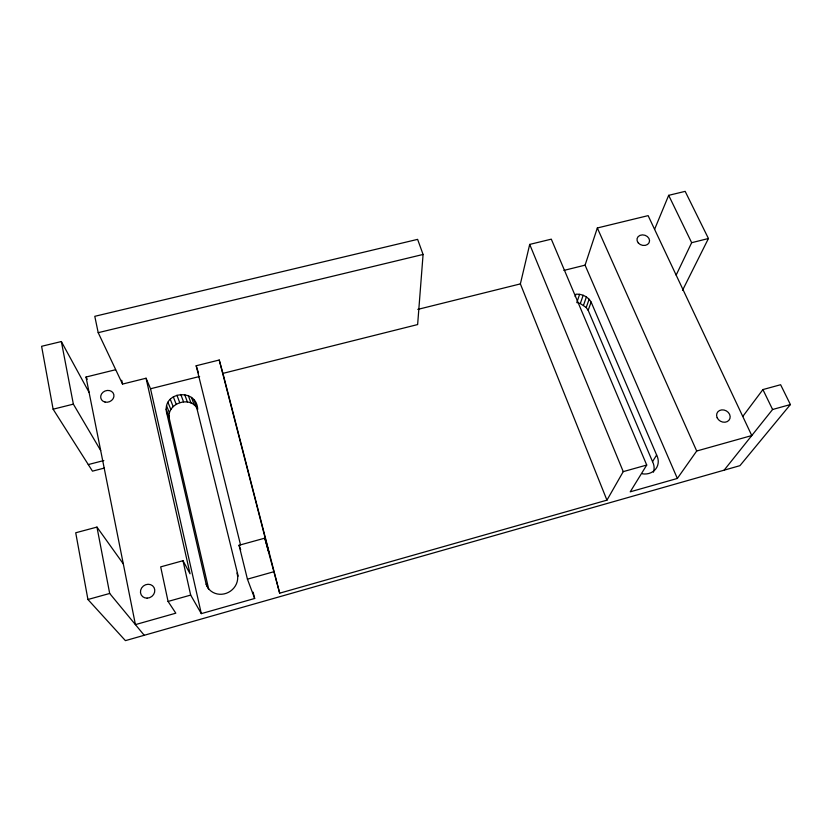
<?xml version="1.0" encoding="UTF-8"?>
<svg xmlns="http://www.w3.org/2000/svg" width="832" height="832" viewBox="0 0 832 832"><rect width="100%" height="100%" fill="white"/><g stroke="black" fill="none" stroke-linecap="round" stroke-linejoin="round"><path stroke-width="1.25" d="M253.115 592.166L254.675 598.478L201.313 613.631L150.53 388.762L146.058 378.227L122.533 384.082L98.197 332.675L94.786 316.316L417.612 239.366L423.082 254.457L417.633 324.563L222.934 373.381L219.222 360.027L196.175 365.758L240.542 544.929M197.683 409.157C196.643 387.941 162.906 391.248 166.462 411.85L206.159 584.189L208.718 589.233L169.416 419.037C165.526 403.458 191.079 394.753 197.579 409.344M254.675 598.478L247.426 579.155L239.054 545.262L264.794 538.158L279.677 593.174L606.944 500.157L520.374 283.899L529.703 244.41L551.304 239.158L646.724 465.046L630.23 491.826L677.342 478.452L696.696 451.017L751.774 435.562L648.128 215.634L597.334 227.978L585.073 265.158L677.342 478.452M575.162 296.566L575.952 294.195C581.953 293.79 588.141 296.733 591.126 302.058L656.635 455.042A15.392 13.551 27.7 0 1 655.824 468.863A15.392 13.551 27.7 0 1 642.387 473.834M576.794 302.63L579.602 294.31M653.401 472.181A15.163 13.395 28 0 0 652.527 461.625L588.162 310.305L586.196 307.518L580.32 303.555L583.17 295.246M583.523 305.219L586.414 296.92M586.196 307.518L589.129 299.25M588.162 310.305L591.126 302.058M654.586 229.341L668.678 195.333L685.162 191.36L708.438 238.514L682.521 290.337M676.156 275.111L691.662 242.694L708.438 238.514M606.944 500.157L623.241 471.63L646.724 465.046M652.527 461.625L656.635 455.042M742.768 416.458L762.913 389.574L780.614 384.727L790.4 404.55L739.929 465.67L125.424 640.64L87.932 599.498L75.722 532.771L96.959 527.093L123.292 563.867M724.142 470.163L772.585 409.5L790.4 404.55M146.058 378.227L190.05 573.789L182.998 560.716L160.68 566.873L168.074 601.442L190.674 595.098L201.313 613.631M247.426 579.155L273.478 571.834M87.932 599.498L109.689 593.466L144.227 635.284M88.286 464.568L103.834 460.543M104.25 468.094L92.466 471.151L53.113 409.198L41.6 346.299L61.35 341.546L89.086 392.402M53.113 409.198L73.362 404.144L100.682 450.518M150.53 388.762L199.628 376.47M563.898 270.41L585.073 265.158M417.789 309.4L520.374 283.899M168.074 601.442L175.812 613.184L135.418 624.614L86.018 377.031L115.565 369.741M98.197 332.675L423.082 254.457M577.97 302.942L580.32 303.555M86.018 377.031L87.235 379.288M668.678 195.333L691.662 242.694M762.913 389.574L772.585 409.5M597.334 227.978L696.696 451.017M529.703 244.41L623.241 471.63M166.462 411.85L169.416 419.037M166.057 409.167L169.021 416.385M166.494 405.631L169.447 412.89M167.939 402.251L170.862 409.552M195.582 403.083L238.202 576.16M170.269 399.266L173.16 406.598M173.337 396.864L176.176 404.227M176.925 395.221L179.712 402.594M180.794 394.43L183.529 401.804M239.054 545.262L240.698 549.775M184.683 394.545L187.356 401.929M188.334 395.564L190.965 402.927M191.506 397.415L194.085 404.758M193.981 399.984L196.529 407.295M196.175 365.758L198.484 372.902M264.794 538.158L268.746 551.918L219.222 360.027M222.934 373.381L279.677 593.174M182.998 560.716L190.674 595.098M121.711 380.266L122.533 384.082M61.35 341.546L73.362 404.144M96.959 527.093L109.689 593.466M236.954 573.04A16.432 15.278 -31.4 0 1 226.366 593.268A16.432 15.278 -31.4 0 1 206.159 584.189M147.15 598.156A7.405 6.708 -35.4 0 0 154.066 587.579A7.405 6.708 -35.4 0 0 141.658 587.902A7.405 6.708 -35.4 0 0 147.15 598.156M105.082 402.085A6.76 5.793 -20.6 0 0 113.859 394.69A6.76 5.793 -20.6 0 0 103.012 392.236A6.76 5.793 -20.6 0 0 105.082 402.085M638.258 242.902A6.375 5.2 16.7 0 0 649.064 242.778A6.375 5.2 16.7 0 0 642.46 234.874A6.375 5.2 16.7 0 0 638.258 242.902M717.174 417.778A7.02 5.949 28 0 0 728.884 420.347A7.02 5.949 28 0 0 724.079 410.03A7.02 5.949 28 0 0 717.174 417.778"/></g></svg>
